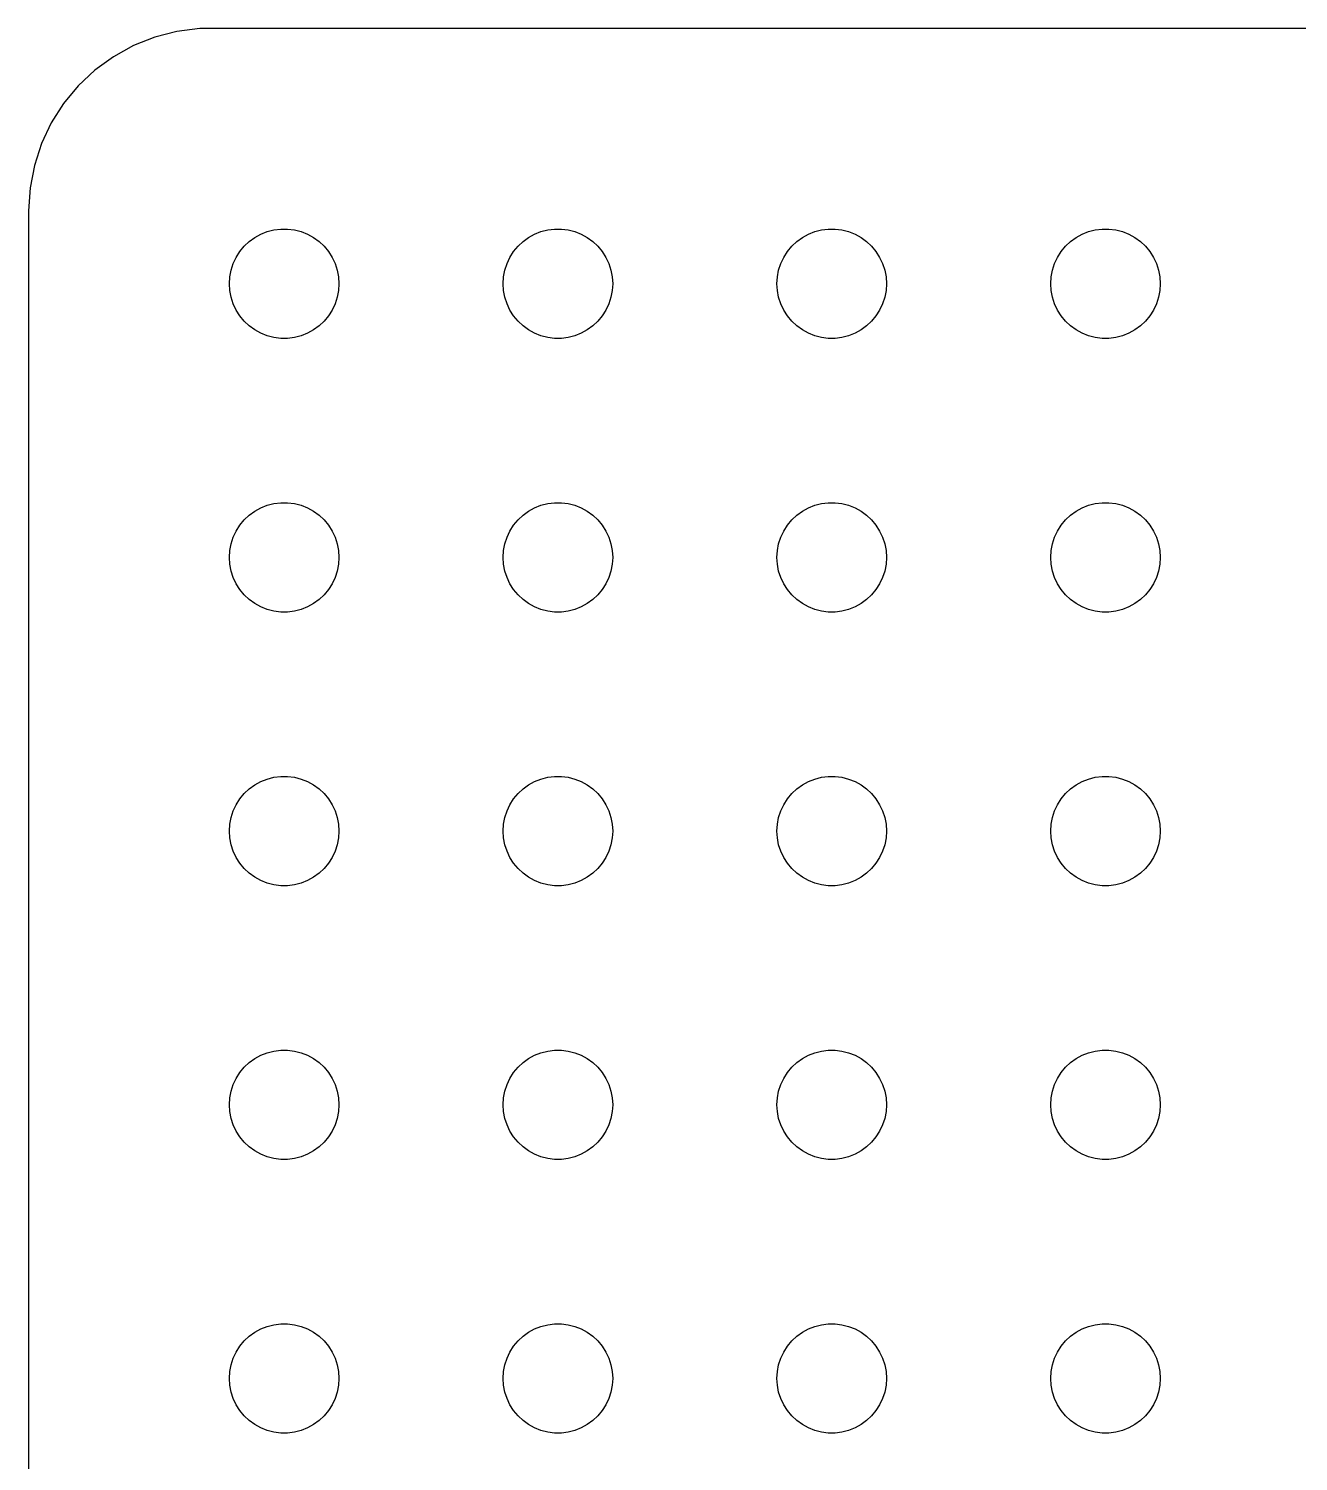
# Model space of a CAD drawing. Header units: metres. Extents: x -150 to 150, y -149 to 149.
# Drawn here: x -149.5 to -114.72, y 110.23 to 149.49 of the extents above; entities that cross this region are included whole.
import ezdxf

# ---------------------------------------------------------------- set-up
doc = ezdxf.new("R2010")
doc.units = ezdxf.units.M

msp = doc.modelspace()

# ---------------------------------------------------------------- linework, layer by layer
for p, q in [((-146.045, 149.255), (-146.629, 149.024)), ((-145.437, 149.411), (-146.045, 149.255)), ((-144.814, 149.49), (-145.437, 149.411)), ((144.814, 149.49), (-144.814, 149.49)), ((-146.629, 149.024), (-147.179, 148.722)), ((-147.179, 148.722), (-147.687, 148.353)), ((-147.687, 148.353), (-148.145, 147.923)), ((-148.145, 147.923), (-148.545, 147.439)), ((-148.545, 147.439), (-148.882, 146.909)), ((-148.882, 146.909), (-149.149, 146.341)), ((-149.149, 146.341), (-149.343, 145.743)), ((-149.343, 145.743), (-149.461, 145.127)), ((-149.461, 145.127), (-149.5, 144.5)), ((-149.5, 144.5), (-149.5, -144.5)), ((-143.456, 143.656), (-143.304, 143.766)), ((-143.304, 143.766), (-143.139, 143.857)), ((-143.139, 143.857), (-142.964, 143.927)), ((-142.964, 143.927), (-142.781, 143.973)), ((-142.781, 143.973), (-142.594, 143.997)), ((-142.594, 143.997), (-142.406, 143.997)), ((-142.406, 143.997), (-142.219, 143.973)), ((-142.219, 143.973), (-142.036, 143.927)), ((-142.036, 143.927), (-141.861, 143.857)), ((-141.861, 143.857), (-141.696, 143.766)), ((-141.696, 143.766), (-141.544, 143.656)), ((-135.956, 143.656), (-135.804, 143.766)), ((-135.804, 143.766), (-135.639, 143.857)), ((-135.639, 143.857), (-135.464, 143.927)), ((-135.464, 143.927), (-135.281, 143.973)), ((-135.281, 143.973), (-135.094, 143.997)), ((-135.094, 143.997), (-134.906, 143.997)), ((-134.906, 143.997), (-134.719, 143.973)), ((-134.719, 143.973), (-134.536, 143.927)), ((-134.536, 143.927), (-134.361, 143.857)), ((-134.361, 143.857), (-134.196, 143.766)), ((-134.196, 143.766), (-134.044, 143.656)), ((-128.456, 143.656), (-128.304, 143.766)), ((-128.304, 143.766), (-128.139, 143.857)), ((-128.139, 143.857), (-127.964, 143.927)), ((-127.964, 143.927), (-127.781, 143.973)), ((-127.781, 143.973), (-127.594, 143.997)), ((-127.594, 143.997), (-127.406, 143.997)), ((-127.406, 143.997), (-127.219, 143.973)), ((-127.219, 143.973), (-127.036, 143.927)), ((-127.036, 143.927), (-126.861, 143.857)), ((-126.861, 143.857), (-126.696, 143.766)), ((-126.696, 143.766), (-126.544, 143.656)), ((-120.956, 143.656), (-120.804, 143.766)), ((-120.804, 143.766), (-120.639, 143.857)), ((-120.639, 143.857), (-120.464, 143.927)), ((-120.464, 143.927), (-120.281, 143.973)), ((-120.281, 143.973), (-120.094, 143.997)), ((-120.094, 143.997), (-119.906, 143.997)), ((-119.906, 143.997), (-119.719, 143.973)), ((-119.719, 143.973), (-119.536, 143.927)), ((-119.536, 143.927), (-119.361, 143.857)), ((-119.361, 143.857), (-119.196, 143.766)), ((-119.196, 143.766), (-119.044, 143.656)), ((-143.814, 143.223), (-143.714, 143.382)), ((-143.714, 143.382), (-143.593, 143.527)), ((-143.593, 143.527), (-143.456, 143.656)), ((-141.544, 143.656), (-141.407, 143.527)), ((-141.407, 143.527), (-141.286, 143.382)), ((-141.286, 143.382), (-141.186, 143.223)), ((-136.314, 143.223), (-136.214, 143.382)), ((-136.214, 143.382), (-136.093, 143.527)), ((-136.093, 143.527), (-135.956, 143.656)), ((-134.044, 143.656), (-133.907, 143.527)), ((-133.907, 143.527), (-133.786, 143.382)), ((-133.786, 143.382), (-133.686, 143.223)), ((-128.814, 143.223), (-128.714, 143.382)), ((-128.714, 143.382), (-128.593, 143.527)), ((-128.593, 143.527), (-128.456, 143.656)), ((-126.544, 143.656), (-126.407, 143.527)), ((-126.407, 143.527), (-126.286, 143.382)), ((-126.286, 143.382), (-126.186, 143.223)), ((-121.314, 143.223), (-121.214, 143.382)), ((-121.214, 143.382), (-121.093, 143.527)), ((-121.093, 143.527), (-120.956, 143.656)), ((-119.044, 143.656), (-118.907, 143.527)), ((-118.907, 143.527), (-118.786, 143.382)), ((-118.786, 143.382), (-118.686, 143.223)), ((-143.953, 142.873), (-143.895, 143.052)), ((-143.895, 143.052), (-143.814, 143.223)), ((-141.186, 143.223), (-141.105, 143.052)), ((-141.105, 143.052), (-141.047, 142.873)), ((-136.453, 142.873), (-136.395, 143.052)), ((-136.395, 143.052), (-136.314, 143.223)), ((-133.686, 143.223), (-133.605, 143.052)), ((-133.605, 143.052), (-133.547, 142.873)), ((-128.953, 142.873), (-128.895, 143.052)), ((-128.895, 143.052), (-128.814, 143.223)), ((-126.186, 143.223), (-126.105, 143.052)), ((-126.105, 143.052), (-126.047, 142.873)), ((-121.453, 142.873), (-121.395, 143.052)), ((-121.395, 143.052), (-121.314, 143.223)), ((-118.686, 143.223), (-118.605, 143.052)), ((-118.605, 143.052), (-118.547, 142.873)), ((-144, 142.5), (-143.988, 142.688)), ((-143.988, 142.688), (-143.953, 142.873)), ((-141.047, 142.873), (-141.012, 142.688)), ((-141.012, 142.688), (-141, 142.5)), ((-136.5, 142.5), (-136.488, 142.688)), ((-136.488, 142.688), (-136.453, 142.873)), ((-133.547, 142.873), (-133.512, 142.688)), ((-133.512, 142.688), (-133.5, 142.5)), ((-129, 142.5), (-128.988, 142.688)), ((-128.988, 142.688), (-128.953, 142.873)), ((-126.047, 142.873), (-126.012, 142.688)), ((-126.012, 142.688), (-126, 142.5)), ((-121.5, 142.5), (-121.488, 142.688)), ((-121.488, 142.688), (-121.453, 142.873)), ((-118.547, 142.873), (-118.512, 142.688)), ((-118.512, 142.688), (-118.5, 142.5)), ((-143.988, 142.312), (-144, 142.5)), ((-143.953, 142.127), (-143.988, 142.312)), ((-141.012, 142.312), (-141.047, 142.127)), ((-141, 142.5), (-141.012, 142.312)), ((-136.488, 142.312), (-136.5, 142.5)), ((-136.453, 142.127), (-136.488, 142.312)), ((-133.512, 142.312), (-133.547, 142.127)), ((-133.5, 142.5), (-133.512, 142.312)), ((-128.988, 142.312), (-129, 142.5)), ((-128.953, 142.127), (-128.988, 142.312)), ((-126.012, 142.312), (-126.047, 142.127)), ((-126, 142.5), (-126.012, 142.312)), ((-121.488, 142.312), (-121.5, 142.5)), ((-121.453, 142.127), (-121.488, 142.312)), ((-118.512, 142.312), (-118.547, 142.127)), ((-118.5, 142.5), (-118.512, 142.312)), ((-143.895, 141.948), (-143.953, 142.127)), ((-143.814, 141.777), (-143.895, 141.948)), ((-143.714, 141.618), (-143.814, 141.777)), ((-141.186, 141.777), (-141.286, 141.618)), ((-141.105, 141.948), (-141.186, 141.777)), ((-141.047, 142.127), (-141.105, 141.948)), ((-136.395, 141.948), (-136.453, 142.127)), ((-136.314, 141.777), (-136.395, 141.948)), ((-136.214, 141.618), (-136.314, 141.777)), ((-133.686, 141.777), (-133.786, 141.618)), ((-133.605, 141.948), (-133.686, 141.777)), ((-133.547, 142.127), (-133.605, 141.948)), ((-128.895, 141.948), (-128.953, 142.127)), ((-128.814, 141.777), (-128.895, 141.948)), ((-128.714, 141.618), (-128.814, 141.777)), ((-126.186, 141.777), (-126.286, 141.618)), ((-126.105, 141.948), (-126.186, 141.777)), ((-126.047, 142.127), (-126.105, 141.948)), ((-121.395, 141.948), (-121.453, 142.127)), ((-121.314, 141.777), (-121.395, 141.948)), ((-121.214, 141.618), (-121.314, 141.777)), ((-118.686, 141.777), (-118.786, 141.618)), ((-118.605, 141.948), (-118.686, 141.777)), ((-118.547, 142.127), (-118.605, 141.948)), ((-143.593, 141.473), (-143.714, 141.618)), ((-143.456, 141.344), (-143.593, 141.473)), ((-143.304, 141.234), (-143.456, 141.344)), ((-141.544, 141.344), (-141.696, 141.234)), ((-141.407, 141.473), (-141.544, 141.344)), ((-141.286, 141.618), (-141.407, 141.473)), ((-136.093, 141.473), (-136.214, 141.618)), ((-135.956, 141.344), (-136.093, 141.473)), ((-135.804, 141.234), (-135.956, 141.344)), ((-134.044, 141.344), (-134.196, 141.234)), ((-133.907, 141.473), (-134.044, 141.344)), ((-133.786, 141.618), (-133.907, 141.473)), ((-128.593, 141.473), (-128.714, 141.618)), ((-128.456, 141.344), (-128.593, 141.473)), ((-128.304, 141.234), (-128.456, 141.344)), ((-126.544, 141.344), (-126.696, 141.234)), ((-126.407, 141.473), (-126.544, 141.344)), ((-126.286, 141.618), (-126.407, 141.473)), ((-121.093, 141.473), (-121.214, 141.618)), ((-120.956, 141.344), (-121.093, 141.473)), ((-120.804, 141.234), (-120.956, 141.344)), ((-119.044, 141.344), (-119.196, 141.234)), ((-118.907, 141.473), (-119.044, 141.344)), ((-118.786, 141.618), (-118.907, 141.473)), ((-143.139, 141.143), (-143.304, 141.234)), ((-142.964, 141.073), (-143.139, 141.143)), ((-142.781, 141.027), (-142.964, 141.073)), ((-142.594, 141.003), (-142.781, 141.027)), ((-142.406, 141.003), (-142.594, 141.003)), ((-142.219, 141.027), (-142.406, 141.003)), ((-142.036, 141.073), (-142.219, 141.027)), ((-141.861, 141.143), (-142.036, 141.073)), ((-141.696, 141.234), (-141.861, 141.143)), ((-135.639, 141.143), (-135.804, 141.234)), ((-135.464, 141.073), (-135.639, 141.143)), ((-135.281, 141.027), (-135.464, 141.073)), ((-135.094, 141.003), (-135.281, 141.027)), ((-134.906, 141.003), (-135.094, 141.003)), ((-134.719, 141.027), (-134.906, 141.003)), ((-134.536, 141.073), (-134.719, 141.027)), ((-134.361, 141.143), (-134.536, 141.073)), ((-134.196, 141.234), (-134.361, 141.143)), ((-128.139, 141.143), (-128.304, 141.234)), ((-127.964, 141.073), (-128.139, 141.143)), ((-127.781, 141.027), (-127.964, 141.073)), ((-127.594, 141.003), (-127.781, 141.027)), ((-127.406, 141.003), (-127.594, 141.003)), ((-127.219, 141.027), (-127.406, 141.003)), ((-127.036, 141.073), (-127.219, 141.027)), ((-126.861, 141.143), (-127.036, 141.073)), ((-126.696, 141.234), (-126.861, 141.143)), ((-120.639, 141.143), (-120.804, 141.234)), ((-120.464, 141.073), (-120.639, 141.143)), ((-120.281, 141.027), (-120.464, 141.073)), ((-120.094, 141.003), (-120.281, 141.027)), ((-119.906, 141.003), (-120.094, 141.003)), ((-119.719, 141.027), (-119.906, 141.003)), ((-119.536, 141.073), (-119.719, 141.027)), ((-119.361, 141.143), (-119.536, 141.073)), ((-119.196, 141.234), (-119.361, 141.143)), ((-143.456, 136.156), (-143.304, 136.266)), ((-143.304, 136.266), (-143.139, 136.357)), ((-143.139, 136.357), (-142.964, 136.427)), ((-142.964, 136.427), (-142.781, 136.473)), ((-142.781, 136.473), (-142.594, 136.497)), ((-142.594, 136.497), (-142.406, 136.497)), ((-142.406, 136.497), (-142.219, 136.473)), ((-142.219, 136.473), (-142.036, 136.427)), ((-142.036, 136.427), (-141.861, 136.357)), ((-141.861, 136.357), (-141.696, 136.266)), ((-141.696, 136.266), (-141.544, 136.156)), ((-135.956, 136.156), (-135.804, 136.266)), ((-135.804, 136.266), (-135.639, 136.357)), ((-135.639, 136.357), (-135.464, 136.427)), ((-135.464, 136.427), (-135.281, 136.473)), ((-135.281, 136.473), (-135.094, 136.497)), ((-135.094, 136.497), (-134.906, 136.497)), ((-134.906, 136.497), (-134.719, 136.473)), ((-134.719, 136.473), (-134.536, 136.427)), ((-134.536, 136.427), (-134.361, 136.357)), ((-134.361, 136.357), (-134.196, 136.266)), ((-134.196, 136.266), (-134.044, 136.156)), ((-128.456, 136.156), (-128.304, 136.266)), ((-128.304, 136.266), (-128.139, 136.357)), ((-128.139, 136.357), (-127.964, 136.427)), ((-127.964, 136.427), (-127.781, 136.473)), ((-127.781, 136.473), (-127.594, 136.497)), ((-127.594, 136.497), (-127.406, 136.497)), ((-127.406, 136.497), (-127.219, 136.473)), ((-127.219, 136.473), (-127.036, 136.427)), ((-127.036, 136.427), (-126.861, 136.357)), ((-126.861, 136.357), (-126.696, 136.266)), ((-126.696, 136.266), (-126.544, 136.156)), ((-120.956, 136.156), (-120.804, 136.266)), ((-120.804, 136.266), (-120.639, 136.357)), ((-120.639, 136.357), (-120.464, 136.427)), ((-120.464, 136.427), (-120.281, 136.473)), ((-120.281, 136.473), (-120.094, 136.497)), ((-120.094, 136.497), (-119.906, 136.497)), ((-119.906, 136.497), (-119.719, 136.473)), ((-119.719, 136.473), (-119.536, 136.427)), ((-119.536, 136.427), (-119.361, 136.357)), ((-119.361, 136.357), (-119.196, 136.266)), ((-119.196, 136.266), (-119.044, 136.156)), ((-143.814, 135.723), (-143.714, 135.882)), ((-143.714, 135.882), (-143.593, 136.027)), ((-143.593, 136.027), (-143.456, 136.156)), ((-141.544, 136.156), (-141.407, 136.027)), ((-141.407, 136.027), (-141.286, 135.882)), ((-141.286, 135.882), (-141.186, 135.723)), ((-136.314, 135.723), (-136.214, 135.882)), ((-136.214, 135.882), (-136.093, 136.027)), ((-136.093, 136.027), (-135.956, 136.156)), ((-134.044, 136.156), (-133.907, 136.027)), ((-133.907, 136.027), (-133.786, 135.882)), ((-133.786, 135.882), (-133.686, 135.723)), ((-128.814, 135.723), (-128.714, 135.882)), ((-128.714, 135.882), (-128.593, 136.027)), ((-128.593, 136.027), (-128.456, 136.156)), ((-126.544, 136.156), (-126.407, 136.027)), ((-126.407, 136.027), (-126.286, 135.882)), ((-126.286, 135.882), (-126.186, 135.723)), ((-121.314, 135.723), (-121.214, 135.882)), ((-121.214, 135.882), (-121.093, 136.027)), ((-121.093, 136.027), (-120.956, 136.156)), ((-119.044, 136.156), (-118.907, 136.027)), ((-118.907, 136.027), (-118.786, 135.882)), ((-118.786, 135.882), (-118.686, 135.723)), ((-143.953, 135.373), (-143.895, 135.552)), ((-143.895, 135.552), (-143.814, 135.723)), ((-141.186, 135.723), (-141.105, 135.552)), ((-141.105, 135.552), (-141.047, 135.373)), ((-136.453, 135.373), (-136.395, 135.552)), ((-136.395, 135.552), (-136.314, 135.723)), ((-133.686, 135.723), (-133.605, 135.552)), ((-133.605, 135.552), (-133.547, 135.373)), ((-128.953, 135.373), (-128.895, 135.552)), ((-128.895, 135.552), (-128.814, 135.723)), ((-126.186, 135.723), (-126.105, 135.552)), ((-126.105, 135.552), (-126.047, 135.373)), ((-121.453, 135.373), (-121.395, 135.552)), ((-121.395, 135.552), (-121.314, 135.723)), ((-118.686, 135.723), (-118.605, 135.552)), ((-118.605, 135.552), (-118.547, 135.373)), ((-144, 135), (-143.988, 135.188)), ((-143.988, 135.188), (-143.953, 135.373)), ((-141.047, 135.373), (-141.012, 135.188)), ((-141.012, 135.188), (-141, 135)), ((-136.5, 135), (-136.488, 135.188)), ((-136.488, 135.188), (-136.453, 135.373)), ((-133.547, 135.373), (-133.512, 135.188)), ((-133.512, 135.188), (-133.5, 135)), ((-129, 135), (-128.988, 135.188)), ((-128.988, 135.188), (-128.953, 135.373)), ((-126.047, 135.373), (-126.012, 135.188)), ((-126.012, 135.188), (-126, 135)), ((-121.5, 135), (-121.488, 135.188)), ((-121.488, 135.188), (-121.453, 135.373)), ((-118.547, 135.373), (-118.512, 135.188)), ((-118.512, 135.188), (-118.5, 135)), ((-143.988, 134.812), (-144, 135)), ((-143.953, 134.627), (-143.988, 134.812)), ((-141.012, 134.812), (-141.047, 134.627)), ((-141, 135), (-141.012, 134.812)), ((-136.488, 134.812), (-136.5, 135)), ((-136.453, 134.627), (-136.488, 134.812)), ((-133.512, 134.812), (-133.547, 134.627)), ((-133.5, 135), (-133.512, 134.812)), ((-128.988, 134.812), (-129, 135)), ((-128.953, 134.627), (-128.988, 134.812)), ((-126.012, 134.812), (-126.047, 134.627)), ((-126, 135), (-126.012, 134.812)), ((-121.488, 134.812), (-121.5, 135)), ((-121.453, 134.627), (-121.488, 134.812)), ((-118.512, 134.812), (-118.547, 134.627)), ((-118.5, 135), (-118.512, 134.812)), ((-143.895, 134.448), (-143.953, 134.627)), ((-143.814, 134.277), (-143.895, 134.448)), ((-143.714, 134.118), (-143.814, 134.277)), ((-141.186, 134.277), (-141.286, 134.118)), ((-141.105, 134.448), (-141.186, 134.277)), ((-141.047, 134.627), (-141.105, 134.448)), ((-136.395, 134.448), (-136.453, 134.627)), ((-136.314, 134.277), (-136.395, 134.448)), ((-136.214, 134.118), (-136.314, 134.277)), ((-133.686, 134.277), (-133.786, 134.118)), ((-133.605, 134.448), (-133.686, 134.277)), ((-133.547, 134.627), (-133.605, 134.448)), ((-128.895, 134.448), (-128.953, 134.627)), ((-128.814, 134.277), (-128.895, 134.448)), ((-128.714, 134.118), (-128.814, 134.277)), ((-126.186, 134.277), (-126.286, 134.118)), ((-126.105, 134.448), (-126.186, 134.277)), ((-126.047, 134.627), (-126.105, 134.448)), ((-121.395, 134.448), (-121.453, 134.627)), ((-121.314, 134.277), (-121.395, 134.448)), ((-121.214, 134.118), (-121.314, 134.277)), ((-118.686, 134.277), (-118.786, 134.118)), ((-118.605, 134.448), (-118.686, 134.277)), ((-118.547, 134.627), (-118.605, 134.448)), ((-143.593, 133.973), (-143.714, 134.118)), ((-143.456, 133.844), (-143.593, 133.973)), ((-141.407, 133.973), (-141.544, 133.844)), ((-141.286, 134.118), (-141.407, 133.973)), ((-136.093, 133.973), (-136.214, 134.118)), ((-135.956, 133.844), (-136.093, 133.973)), ((-133.907, 133.973), (-134.044, 133.844)), ((-133.786, 134.118), (-133.907, 133.973)), ((-128.593, 133.973), (-128.714, 134.118)), ((-128.456, 133.844), (-128.593, 133.973)), ((-126.407, 133.973), (-126.544, 133.844)), ((-126.286, 134.118), (-126.407, 133.973)), ((-121.093, 133.973), (-121.214, 134.118)), ((-120.956, 133.844), (-121.093, 133.973)), ((-118.907, 133.973), (-119.044, 133.844)), ((-118.786, 134.118), (-118.907, 133.973)), ((-143.304, 133.734), (-143.456, 133.844)), ((-143.139, 133.643), (-143.304, 133.734)), ((-142.964, 133.573), (-143.139, 133.643)), ((-142.781, 133.527), (-142.964, 133.573)), ((-142.594, 133.503), (-142.781, 133.527)), ((-142.406, 133.503), (-142.594, 133.503)), ((-142.219, 133.527), (-142.406, 133.503)), ((-142.036, 133.573), (-142.219, 133.527)), ((-141.861, 133.643), (-142.036, 133.573)), ((-141.696, 133.734), (-141.861, 133.643)), ((-141.544, 133.844), (-141.696, 133.734)), ((-135.804, 133.734), (-135.956, 133.844)), ((-135.639, 133.643), (-135.804, 133.734)), ((-135.464, 133.573), (-135.639, 133.643)), ((-135.281, 133.527), (-135.464, 133.573)), ((-135.094, 133.503), (-135.281, 133.527)), ((-134.906, 133.503), (-135.094, 133.503)), ((-134.719, 133.527), (-134.906, 133.503)), ((-134.536, 133.573), (-134.719, 133.527)), ((-134.361, 133.643), (-134.536, 133.573)), ((-134.196, 133.734), (-134.361, 133.643)), ((-134.044, 133.844), (-134.196, 133.734)), ((-128.304, 133.734), (-128.456, 133.844)), ((-128.139, 133.643), (-128.304, 133.734)), ((-127.964, 133.573), (-128.139, 133.643)), ((-127.781, 133.527), (-127.964, 133.573)), ((-127.594, 133.503), (-127.781, 133.527)), ((-127.406, 133.503), (-127.594, 133.503)), ((-127.219, 133.527), (-127.406, 133.503)), ((-127.036, 133.573), (-127.219, 133.527)), ((-126.861, 133.643), (-127.036, 133.573)), ((-126.696, 133.734), (-126.861, 133.643)), ((-126.544, 133.844), (-126.696, 133.734)), ((-120.804, 133.734), (-120.956, 133.844)), ((-120.639, 133.643), (-120.804, 133.734)), ((-120.464, 133.573), (-120.639, 133.643)), ((-120.281, 133.527), (-120.464, 133.573)), ((-120.094, 133.503), (-120.281, 133.527)), ((-119.906, 133.503), (-120.094, 133.503)), ((-119.719, 133.527), (-119.906, 133.503)), ((-119.536, 133.573), (-119.719, 133.527)), ((-119.361, 133.643), (-119.536, 133.573)), ((-119.196, 133.734), (-119.361, 133.643)), ((-119.044, 133.844), (-119.196, 133.734)), ((-143.304, 128.766), (-143.139, 128.857)), ((-143.139, 128.857), (-142.964, 128.927)), ((-142.964, 128.927), (-142.781, 128.973)), ((-142.781, 128.973), (-142.594, 128.997)), ((-142.594, 128.997), (-142.406, 128.997)), ((-142.406, 128.997), (-142.219, 128.973)), ((-142.219, 128.973), (-142.036, 128.927)), ((-142.036, 128.927), (-141.861, 128.857)), ((-141.861, 128.857), (-141.696, 128.766)), ((-135.804, 128.766), (-135.639, 128.857)), ((-135.639, 128.857), (-135.464, 128.927)), ((-135.464, 128.927), (-135.281, 128.973)), ((-135.281, 128.973), (-135.094, 128.997)), ((-135.094, 128.997), (-134.906, 128.997)), ((-134.906, 128.997), (-134.719, 128.973)), ((-134.719, 128.973), (-134.536, 128.927)), ((-134.536, 128.927), (-134.361, 128.857)), ((-134.361, 128.857), (-134.196, 128.766)), ((-128.304, 128.766), (-128.139, 128.857)), ((-128.139, 128.857), (-127.964, 128.927)), ((-127.964, 128.927), (-127.781, 128.973)), ((-127.781, 128.973), (-127.594, 128.997)), ((-127.594, 128.997), (-127.406, 128.997)), ((-127.406, 128.997), (-127.219, 128.973)), ((-127.219, 128.973), (-127.036, 128.927)), ((-127.036, 128.927), (-126.861, 128.857)), ((-126.861, 128.857), (-126.696, 128.766)), ((-120.804, 128.766), (-120.639, 128.857)), ((-120.639, 128.857), (-120.464, 128.927)), ((-120.464, 128.927), (-120.281, 128.973)), ((-120.281, 128.973), (-120.094, 128.997)), ((-120.094, 128.997), (-119.906, 128.997)), ((-119.906, 128.997), (-119.719, 128.973)), ((-119.719, 128.973), (-119.536, 128.927)), ((-119.536, 128.927), (-119.361, 128.857)), ((-119.361, 128.857), (-119.196, 128.766)), ((-143.714, 128.382), (-143.593, 128.527)), ((-143.593, 128.527), (-143.456, 128.656)), ((-143.456, 128.656), (-143.304, 128.766)), ((-141.696, 128.766), (-141.544, 128.656)), ((-141.544, 128.656), (-141.407, 128.527)), ((-141.407, 128.527), (-141.286, 128.382)), ((-136.214, 128.382), (-136.093, 128.527)), ((-136.093, 128.527), (-135.956, 128.656)), ((-135.956, 128.656), (-135.804, 128.766)), ((-134.196, 128.766), (-134.044, 128.656)), ((-134.044, 128.656), (-133.907, 128.527)), ((-133.907, 128.527), (-133.786, 128.382)), ((-128.714, 128.382), (-128.593, 128.527)), ((-128.593, 128.527), (-128.456, 128.656)), ((-128.456, 128.656), (-128.304, 128.766)), ((-126.696, 128.766), (-126.544, 128.656)), ((-126.544, 128.656), (-126.407, 128.527)), ((-126.407, 128.527), (-126.286, 128.382)), ((-121.214, 128.382), (-121.093, 128.527)), ((-121.093, 128.527), (-120.956, 128.656)), ((-120.956, 128.656), (-120.804, 128.766)), ((-119.196, 128.766), (-119.044, 128.656)), ((-119.044, 128.656), (-118.907, 128.527)), ((-118.907, 128.527), (-118.786, 128.382)), ((-143.953, 127.873), (-143.895, 128.052)), ((-143.895, 128.052), (-143.814, 128.223)), ((-143.814, 128.223), (-143.714, 128.382)), ((-141.286, 128.382), (-141.186, 128.223)), ((-141.186, 128.223), (-141.105, 128.052)), ((-141.105, 128.052), (-141.047, 127.873)), ((-136.453, 127.873), (-136.395, 128.052)), ((-136.395, 128.052), (-136.314, 128.223)), ((-136.314, 128.223), (-136.214, 128.382)), ((-133.786, 128.382), (-133.686, 128.223)), ((-133.686, 128.223), (-133.605, 128.052)), ((-133.605, 128.052), (-133.547, 127.873)), ((-128.953, 127.873), (-128.895, 128.052)), ((-128.895, 128.052), (-128.814, 128.223)), ((-128.814, 128.223), (-128.714, 128.382)), ((-126.286, 128.382), (-126.186, 128.223)), ((-126.186, 128.223), (-126.105, 128.052)), ((-126.105, 128.052), (-126.047, 127.873)), ((-121.453, 127.873), (-121.395, 128.052)), ((-121.395, 128.052), (-121.314, 128.223)), ((-121.314, 128.223), (-121.214, 128.382)), ((-118.786, 128.382), (-118.686, 128.223)), ((-118.686, 128.223), (-118.605, 128.052)), ((-118.605, 128.052), (-118.547, 127.873)), ((-144, 127.5), (-143.988, 127.688)), ((-143.988, 127.688), (-143.953, 127.873)), ((-141.047, 127.873), (-141.012, 127.688)), ((-141.012, 127.688), (-141, 127.5)), ((-136.5, 127.5), (-136.488, 127.688)), ((-136.488, 127.688), (-136.453, 127.873)), ((-133.547, 127.873), (-133.512, 127.688)), ((-133.512, 127.688), (-133.5, 127.5)), ((-129, 127.5), (-128.988, 127.688)), ((-128.988, 127.688), (-128.953, 127.873)), ((-126.047, 127.873), (-126.012, 127.688)), ((-126.012, 127.688), (-126, 127.5)), ((-121.5, 127.5), (-121.488, 127.688)), ((-121.488, 127.688), (-121.453, 127.873)), ((-118.547, 127.873), (-118.512, 127.688)), ((-118.512, 127.688), (-118.5, 127.5)), ((-143.988, 127.312), (-144, 127.5)), ((-143.953, 127.127), (-143.988, 127.312)), ((-141.012, 127.312), (-141.047, 127.127)), ((-141, 127.5), (-141.012, 127.312)), ((-136.488, 127.312), (-136.5, 127.5)), ((-136.453, 127.127), (-136.488, 127.312)), ((-133.512, 127.312), (-133.547, 127.127)), ((-133.5, 127.5), (-133.512, 127.312)), ((-128.988, 127.312), (-129, 127.5)), ((-128.953, 127.127), (-128.988, 127.312)), ((-126.012, 127.312), (-126.047, 127.127)), ((-126, 127.5), (-126.012, 127.312)), ((-121.488, 127.312), (-121.5, 127.5)), ((-121.453, 127.127), (-121.488, 127.312)), ((-118.512, 127.312), (-118.547, 127.127)), ((-118.5, 127.5), (-118.512, 127.312)), ((-143.895, 126.948), (-143.953, 127.127)), ((-143.814, 126.777), (-143.895, 126.948)), ((-141.105, 126.948), (-141.186, 126.777)), ((-141.047, 127.127), (-141.105, 126.948)), ((-136.395, 126.948), (-136.453, 127.127)), ((-136.314, 126.777), (-136.395, 126.948)), ((-133.605, 126.948), (-133.686, 126.777)), ((-133.547, 127.127), (-133.605, 126.948)), ((-128.895, 126.948), (-128.953, 127.127)), ((-128.814, 126.777), (-128.895, 126.948)), ((-126.105, 126.948), (-126.186, 126.777)), ((-126.047, 127.127), (-126.105, 126.948)), ((-121.395, 126.948), (-121.453, 127.127)), ((-121.314, 126.777), (-121.395, 126.948)), ((-118.605, 126.948), (-118.686, 126.777)), ((-118.547, 127.127), (-118.605, 126.948)), ((-143.714, 126.618), (-143.814, 126.777)), ((-143.593, 126.473), (-143.714, 126.618)), ((-143.456, 126.344), (-143.593, 126.473)), ((-141.407, 126.473), (-141.544, 126.344)), ((-141.286, 126.618), (-141.407, 126.473)), ((-141.186, 126.777), (-141.286, 126.618)), ((-136.214, 126.618), (-136.314, 126.777)), ((-136.093, 126.473), (-136.214, 126.618)), ((-135.956, 126.344), (-136.093, 126.473)), ((-133.907, 126.473), (-134.044, 126.344)), ((-133.786, 126.618), (-133.907, 126.473)), ((-133.686, 126.777), (-133.786, 126.618)), ((-128.714, 126.618), (-128.814, 126.777)), ((-128.593, 126.473), (-128.714, 126.618)), ((-128.456, 126.344), (-128.593, 126.473)), ((-126.407, 126.473), (-126.544, 126.344)), ((-126.286, 126.618), (-126.407, 126.473)), ((-126.186, 126.777), (-126.286, 126.618)), ((-121.214, 126.618), (-121.314, 126.777)), ((-121.093, 126.473), (-121.214, 126.618)), ((-120.956, 126.344), (-121.093, 126.473)), ((-118.907, 126.473), (-119.044, 126.344)), ((-118.786, 126.618), (-118.907, 126.473)), ((-118.686, 126.777), (-118.786, 126.618)), ((-143.304, 126.234), (-143.456, 126.344)), ((-143.139, 126.143), (-143.304, 126.234)), ((-142.964, 126.073), (-143.139, 126.143)), ((-142.781, 126.027), (-142.964, 126.073)), ((-142.036, 126.073), (-142.219, 126.027)), ((-141.861, 126.143), (-142.036, 126.073)), ((-141.696, 126.234), (-141.861, 126.143)), ((-141.544, 126.344), (-141.696, 126.234)), ((-135.804, 126.234), (-135.956, 126.344)), ((-135.639, 126.143), (-135.804, 126.234)), ((-135.464, 126.073), (-135.639, 126.143)), ((-135.281, 126.027), (-135.464, 126.073)), ((-134.536, 126.073), (-134.719, 126.027)), ((-134.361, 126.143), (-134.536, 126.073)), ((-134.196, 126.234), (-134.361, 126.143)), ((-134.044, 126.344), (-134.196, 126.234)), ((-128.304, 126.234), (-128.456, 126.344)), ((-128.139, 126.143), (-128.304, 126.234)), ((-127.964, 126.073), (-128.139, 126.143)), ((-127.781, 126.027), (-127.964, 126.073)), ((-127.036, 126.073), (-127.219, 126.027)), ((-126.861, 126.143), (-127.036, 126.073)), ((-126.696, 126.234), (-126.861, 126.143)), ((-126.544, 126.344), (-126.696, 126.234)), ((-120.804, 126.234), (-120.956, 126.344)), ((-120.639, 126.143), (-120.804, 126.234)), ((-120.464, 126.073), (-120.639, 126.143)), ((-120.281, 126.027), (-120.464, 126.073)), ((-119.536, 126.073), (-119.719, 126.027)), ((-119.361, 126.143), (-119.536, 126.073)), ((-119.196, 126.234), (-119.361, 126.143)), ((-119.044, 126.344), (-119.196, 126.234)), ((-142.594, 126.003), (-142.781, 126.027)), ((-142.406, 126.003), (-142.594, 126.003)), ((-142.219, 126.027), (-142.406, 126.003)), ((-135.094, 126.003), (-135.281, 126.027)), ((-134.906, 126.003), (-135.094, 126.003)), ((-134.719, 126.027), (-134.906, 126.003)), ((-127.594, 126.003), (-127.781, 126.027)), ((-127.406, 126.003), (-127.594, 126.003)), ((-127.219, 126.027), (-127.406, 126.003)), ((-120.094, 126.003), (-120.281, 126.027)), ((-119.906, 126.003), (-120.094, 126.003)), ((-119.719, 126.027), (-119.906, 126.003)), ((-143.304, 121.266), (-143.139, 121.357)), ((-143.139, 121.357), (-142.964, 121.427)), ((-142.964, 121.427), (-142.781, 121.473)), ((-142.781, 121.473), (-142.594, 121.497)), ((-142.594, 121.497), (-142.406, 121.497)), ((-142.406, 121.497), (-142.219, 121.473)), ((-142.219, 121.473), (-142.036, 121.427)), ((-142.036, 121.427), (-141.861, 121.357)), ((-141.861, 121.357), (-141.696, 121.266)), ((-135.804, 121.266), (-135.639, 121.357)), ((-135.639, 121.357), (-135.464, 121.427)), ((-135.464, 121.427), (-135.281, 121.473)), ((-135.281, 121.473), (-135.094, 121.497)), ((-135.094, 121.497), (-134.906, 121.497)), ((-134.906, 121.497), (-134.719, 121.473)), ((-134.719, 121.473), (-134.536, 121.427)), ((-134.536, 121.427), (-134.361, 121.357)), ((-134.361, 121.357), (-134.196, 121.266)), ((-128.304, 121.266), (-128.139, 121.357)), ((-128.139, 121.357), (-127.964, 121.427)), ((-127.964, 121.427), (-127.781, 121.473)), ((-127.781, 121.473), (-127.594, 121.497)), ((-127.594, 121.497), (-127.406, 121.497)), ((-127.406, 121.497), (-127.219, 121.473)), ((-127.219, 121.473), (-127.036, 121.427)), ((-127.036, 121.427), (-126.861, 121.357)), ((-126.861, 121.357), (-126.696, 121.266)), ((-120.804, 121.266), (-120.639, 121.357)), ((-120.639, 121.357), (-120.464, 121.427)), ((-120.464, 121.427), (-120.281, 121.473)), ((-120.281, 121.473), (-120.094, 121.497)), ((-120.094, 121.497), (-119.906, 121.497)), ((-119.906, 121.497), (-119.719, 121.473)), ((-119.719, 121.473), (-119.536, 121.427)), ((-119.536, 121.427), (-119.361, 121.357)), ((-119.361, 121.357), (-119.196, 121.266)), ((-143.714, 120.882), (-143.593, 121.027)), ((-143.593, 121.027), (-143.456, 121.156)), ((-143.456, 121.156), (-143.304, 121.266)), ((-141.696, 121.266), (-141.544, 121.156)), ((-141.544, 121.156), (-141.407, 121.027)), ((-141.407, 121.027), (-141.286, 120.882)), ((-136.214, 120.882), (-136.093, 121.027)), ((-136.093, 121.027), (-135.956, 121.156)), ((-135.956, 121.156), (-135.804, 121.266)), ((-134.196, 121.266), (-134.044, 121.156)), ((-134.044, 121.156), (-133.907, 121.027)), ((-133.907, 121.027), (-133.786, 120.882)), ((-128.714, 120.882), (-128.593, 121.027)), ((-128.593, 121.027), (-128.456, 121.156)), ((-128.456, 121.156), (-128.304, 121.266)), ((-126.696, 121.266), (-126.544, 121.156)), ((-126.544, 121.156), (-126.407, 121.027)), ((-126.407, 121.027), (-126.286, 120.882)), ((-121.214, 120.882), (-121.093, 121.027)), ((-121.093, 121.027), (-120.956, 121.156)), ((-120.956, 121.156), (-120.804, 121.266)), ((-119.196, 121.266), (-119.044, 121.156)), ((-119.044, 121.156), (-118.907, 121.027)), ((-118.907, 121.027), (-118.786, 120.882)), ((-143.953, 120.373), (-143.895, 120.552)), ((-143.895, 120.552), (-143.814, 120.723)), ((-143.814, 120.723), (-143.714, 120.882)), ((-141.286, 120.882), (-141.186, 120.723)), ((-141.186, 120.723), (-141.105, 120.552)), ((-141.105, 120.552), (-141.047, 120.373)), ((-136.453, 120.373), (-136.395, 120.552)), ((-136.395, 120.552), (-136.314, 120.723)), ((-136.314, 120.723), (-136.214, 120.882)), ((-133.786, 120.882), (-133.686, 120.723)), ((-133.686, 120.723), (-133.605, 120.552)), ((-133.605, 120.552), (-133.547, 120.373)), ((-128.953, 120.373), (-128.895, 120.552)), ((-128.895, 120.552), (-128.814, 120.723)), ((-128.814, 120.723), (-128.714, 120.882)), ((-126.286, 120.882), (-126.186, 120.723)), ((-126.186, 120.723), (-126.105, 120.552)), ((-126.105, 120.552), (-126.047, 120.373)), ((-121.453, 120.373), (-121.395, 120.552)), ((-121.395, 120.552), (-121.314, 120.723)), ((-121.314, 120.723), (-121.214, 120.882)), ((-118.786, 120.882), (-118.686, 120.723)), ((-118.686, 120.723), (-118.605, 120.552)), ((-118.605, 120.552), (-118.547, 120.373)), ((-144, 120), (-143.988, 120.188)), ((-143.988, 120.188), (-143.953, 120.373)), ((-141.047, 120.373), (-141.012, 120.188)), ((-141.012, 120.188), (-141, 120)), ((-136.5, 120), (-136.488, 120.188)), ((-136.488, 120.188), (-136.453, 120.373)), ((-133.547, 120.373), (-133.512, 120.188)), ((-133.512, 120.188), (-133.5, 120)), ((-129, 120), (-128.988, 120.188)), ((-128.988, 120.188), (-128.953, 120.373)), ((-126.047, 120.373), (-126.012, 120.188)), ((-126.012, 120.188), (-126, 120)), ((-121.5, 120), (-121.488, 120.188)), ((-121.488, 120.188), (-121.453, 120.373)), ((-118.547, 120.373), (-118.512, 120.188)), ((-118.512, 120.188), (-118.5, 120)), ((-143.988, 119.812), (-144, 120)), ((-143.953, 119.627), (-143.988, 119.812)), ((-141.012, 119.812), (-141.047, 119.627)), ((-141, 120), (-141.012, 119.812)), ((-136.488, 119.812), (-136.5, 120)), ((-136.453, 119.627), (-136.488, 119.812)), ((-133.512, 119.812), (-133.547, 119.627)), ((-133.5, 120), (-133.512, 119.812)), ((-128.988, 119.812), (-129, 120)), ((-128.953, 119.627), (-128.988, 119.812)), ((-126.012, 119.812), (-126.047, 119.627)), ((-126, 120), (-126.012, 119.812)), ((-121.488, 119.812), (-121.5, 120)), ((-121.453, 119.627), (-121.488, 119.812)), ((-118.512, 119.812), (-118.547, 119.627)), ((-118.5, 120), (-118.512, 119.812)), ((-143.895, 119.448), (-143.953, 119.627)), ((-143.814, 119.277), (-143.895, 119.448)), ((-141.105, 119.448), (-141.186, 119.277)), ((-141.047, 119.627), (-141.105, 119.448)), ((-136.395, 119.448), (-136.453, 119.627)), ((-136.314, 119.277), (-136.395, 119.448)), ((-133.605, 119.448), (-133.686, 119.277)), ((-133.547, 119.627), (-133.605, 119.448)), ((-128.895, 119.448), (-128.953, 119.627)), ((-128.814, 119.277), (-128.895, 119.448)), ((-126.105, 119.448), (-126.186, 119.277)), ((-126.047, 119.627), (-126.105, 119.448)), ((-121.395, 119.448), (-121.453, 119.627)), ((-121.314, 119.277), (-121.395, 119.448)), ((-118.605, 119.448), (-118.686, 119.277)), ((-118.547, 119.627), (-118.605, 119.448)), ((-143.714, 119.118), (-143.814, 119.277)), ((-143.593, 118.973), (-143.714, 119.118)), ((-143.456, 118.844), (-143.593, 118.973)), ((-141.407, 118.973), (-141.544, 118.844)), ((-141.286, 119.118), (-141.407, 118.973)), ((-141.186, 119.277), (-141.286, 119.118)), ((-136.214, 119.118), (-136.314, 119.277)), ((-136.093, 118.973), (-136.214, 119.118)), ((-135.956, 118.844), (-136.093, 118.973)), ((-133.907, 118.973), (-134.044, 118.844)), ((-133.786, 119.118), (-133.907, 118.973)), ((-133.686, 119.277), (-133.786, 119.118)), ((-128.714, 119.118), (-128.814, 119.277)), ((-128.593, 118.973), (-128.714, 119.118)), ((-128.456, 118.844), (-128.593, 118.973)), ((-126.407, 118.973), (-126.544, 118.844)), ((-126.286, 119.118), (-126.407, 118.973)), ((-126.186, 119.277), (-126.286, 119.118)), ((-121.214, 119.118), (-121.314, 119.277)), ((-121.093, 118.973), (-121.214, 119.118)), ((-120.956, 118.844), (-121.093, 118.973)), ((-118.907, 118.973), (-119.044, 118.844)), ((-118.786, 119.118), (-118.907, 118.973)), ((-118.686, 119.277), (-118.786, 119.118)), ((-143.304, 118.734), (-143.456, 118.844)), ((-143.139, 118.643), (-143.304, 118.734)), ((-142.964, 118.573), (-143.139, 118.643)), ((-142.781, 118.527), (-142.964, 118.573)), ((-142.036, 118.573), (-142.219, 118.527)), ((-141.861, 118.643), (-142.036, 118.573)), ((-141.696, 118.734), (-141.861, 118.643)), ((-141.544, 118.844), (-141.696, 118.734)), ((-135.804, 118.734), (-135.956, 118.844)), ((-135.639, 118.643), (-135.804, 118.734)), ((-135.464, 118.573), (-135.639, 118.643)), ((-135.281, 118.527), (-135.464, 118.573)), ((-134.536, 118.573), (-134.719, 118.527)), ((-134.361, 118.643), (-134.536, 118.573)), ((-134.196, 118.734), (-134.361, 118.643)), ((-134.044, 118.844), (-134.196, 118.734)), ((-128.304, 118.734), (-128.456, 118.844)), ((-128.139, 118.643), (-128.304, 118.734)), ((-127.964, 118.573), (-128.139, 118.643)), ((-127.781, 118.527), (-127.964, 118.573)), ((-127.036, 118.573), (-127.219, 118.527)), ((-126.861, 118.643), (-127.036, 118.573)), ((-126.696, 118.734), (-126.861, 118.643)), ((-126.544, 118.844), (-126.696, 118.734)), ((-120.804, 118.734), (-120.956, 118.844)), ((-120.639, 118.643), (-120.804, 118.734)), ((-120.464, 118.573), (-120.639, 118.643)), ((-120.281, 118.527), (-120.464, 118.573)), ((-119.536, 118.573), (-119.719, 118.527)), ((-119.361, 118.643), (-119.536, 118.573)), ((-119.196, 118.734), (-119.361, 118.643)), ((-119.044, 118.844), (-119.196, 118.734)), ((-142.594, 118.503), (-142.781, 118.527)), ((-142.406, 118.503), (-142.594, 118.503)), ((-142.219, 118.527), (-142.406, 118.503)), ((-135.094, 118.503), (-135.281, 118.527)), ((-134.906, 118.503), (-135.094, 118.503)), ((-134.719, 118.527), (-134.906, 118.503)), ((-127.594, 118.503), (-127.781, 118.527)), ((-127.406, 118.503), (-127.594, 118.503)), ((-127.219, 118.527), (-127.406, 118.503)), ((-120.094, 118.503), (-120.281, 118.527)), ((-119.906, 118.503), (-120.094, 118.503)), ((-119.719, 118.527), (-119.906, 118.503)), ((-143.139, 113.857), (-142.964, 113.927)), ((-142.964, 113.927), (-142.781, 113.973)), ((-142.781, 113.973), (-142.594, 113.997)), ((-142.594, 113.997), (-142.406, 113.997)), ((-142.406, 113.997), (-142.219, 113.973)), ((-142.219, 113.973), (-142.036, 113.927)), ((-142.036, 113.927), (-141.861, 113.857)), ((-135.639, 113.857), (-135.464, 113.927)), ((-135.464, 113.927), (-135.281, 113.973)), ((-135.281, 113.973), (-135.094, 113.997)), ((-135.094, 113.997), (-134.906, 113.997)), ((-134.906, 113.997), (-134.719, 113.973)), ((-134.719, 113.973), (-134.536, 113.927)), ((-134.536, 113.927), (-134.361, 113.857)), ((-128.139, 113.857), (-127.964, 113.927)), ((-127.964, 113.927), (-127.781, 113.973)), ((-127.781, 113.973), (-127.594, 113.997)), ((-127.594, 113.997), (-127.406, 113.997)), ((-127.406, 113.997), (-127.219, 113.973)), ((-127.219, 113.973), (-127.036, 113.927)), ((-127.036, 113.927), (-126.861, 113.857)), ((-120.639, 113.857), (-120.464, 113.927)), ((-120.464, 113.927), (-120.281, 113.973)), ((-120.281, 113.973), (-120.094, 113.997)), ((-120.094, 113.997), (-119.906, 113.997)), ((-119.906, 113.997), (-119.719, 113.973)), ((-119.719, 113.973), (-119.536, 113.927)), ((-119.536, 113.927), (-119.361, 113.857)), ((-143.714, 113.382), (-143.593, 113.527)), ((-143.593, 113.527), (-143.456, 113.656)), ((-143.456, 113.656), (-143.304, 113.766)), ((-143.304, 113.766), (-143.139, 113.857)), ((-141.861, 113.857), (-141.696, 113.766)), ((-141.696, 113.766), (-141.544, 113.656)), ((-141.544, 113.656), (-141.407, 113.527)), ((-141.407, 113.527), (-141.286, 113.382)), ((-136.214, 113.382), (-136.093, 113.527)), ((-136.093, 113.527), (-135.956, 113.656)), ((-135.956, 113.656), (-135.804, 113.766)), ((-135.804, 113.766), (-135.639, 113.857)), ((-134.361, 113.857), (-134.196, 113.766)), ((-134.196, 113.766), (-134.044, 113.656)), ((-134.044, 113.656), (-133.907, 113.527)), ((-133.907, 113.527), (-133.786, 113.382)), ((-128.714, 113.382), (-128.593, 113.527)), ((-128.593, 113.527), (-128.456, 113.656)), ((-128.456, 113.656), (-128.304, 113.766)), ((-128.304, 113.766), (-128.139, 113.857)), ((-126.861, 113.857), (-126.696, 113.766)), ((-126.696, 113.766), (-126.544, 113.656)), ((-126.544, 113.656), (-126.407, 113.527)), ((-126.407, 113.527), (-126.286, 113.382)), ((-121.214, 113.382), (-121.093, 113.527)), ((-121.093, 113.527), (-120.956, 113.656)), ((-120.956, 113.656), (-120.804, 113.766)), ((-120.804, 113.766), (-120.639, 113.857)), ((-119.361, 113.857), (-119.196, 113.766)), ((-119.196, 113.766), (-119.044, 113.656)), ((-119.044, 113.656), (-118.907, 113.527)), ((-118.907, 113.527), (-118.786, 113.382)), ((-143.895, 113.052), (-143.814, 113.223)), ((-143.814, 113.223), (-143.714, 113.382)), ((-141.286, 113.382), (-141.186, 113.223)), ((-141.186, 113.223), (-141.105, 113.052)), ((-136.395, 113.052), (-136.314, 113.223)), ((-136.314, 113.223), (-136.214, 113.382)), ((-133.786, 113.382), (-133.686, 113.223)), ((-133.686, 113.223), (-133.605, 113.052)), ((-128.895, 113.052), (-128.814, 113.223)), ((-128.814, 113.223), (-128.714, 113.382)), ((-126.286, 113.382), (-126.186, 113.223)), ((-126.186, 113.223), (-126.105, 113.052)), ((-121.395, 113.052), (-121.314, 113.223)), ((-121.314, 113.223), (-121.214, 113.382)), ((-118.786, 113.382), (-118.686, 113.223)), ((-118.686, 113.223), (-118.605, 113.052)), ((-144, 112.5), (-143.988, 112.688)), ((-143.988, 112.688), (-143.953, 112.873)), ((-143.953, 112.873), (-143.895, 113.052)), ((-141.105, 113.052), (-141.047, 112.873)), ((-141.047, 112.873), (-141.012, 112.688)), ((-141.012, 112.688), (-141, 112.5)), ((-136.5, 112.5), (-136.488, 112.688)), ((-136.488, 112.688), (-136.453, 112.873)), ((-136.453, 112.873), (-136.395, 113.052)), ((-133.605, 113.052), (-133.547, 112.873)), ((-133.547, 112.873), (-133.512, 112.688)), ((-133.512, 112.688), (-133.5, 112.5)), ((-129, 112.5), (-128.988, 112.688)), ((-128.988, 112.688), (-128.953, 112.873)), ((-128.953, 112.873), (-128.895, 113.052)), ((-126.105, 113.052), (-126.047, 112.873)), ((-126.047, 112.873), (-126.012, 112.688)), ((-126.012, 112.688), (-126, 112.5)), ((-121.5, 112.5), (-121.488, 112.688)), ((-121.488, 112.688), (-121.453, 112.873)), ((-121.453, 112.873), (-121.395, 113.052)), ((-118.605, 113.052), (-118.547, 112.873)), ((-118.547, 112.873), (-118.512, 112.688)), ((-118.512, 112.688), (-118.5, 112.5)), ((-143.988, 112.312), (-144, 112.5)), ((-143.953, 112.127), (-143.988, 112.312)), ((-141.012, 112.312), (-141.047, 112.127)), ((-141, 112.5), (-141.012, 112.312)), ((-136.488, 112.312), (-136.5, 112.5)), ((-136.453, 112.127), (-136.488, 112.312)), ((-133.512, 112.312), (-133.547, 112.127)), ((-133.5, 112.5), (-133.512, 112.312)), ((-128.988, 112.312), (-129, 112.5)), ((-128.953, 112.127), (-128.988, 112.312)), ((-126.012, 112.312), (-126.047, 112.127)), ((-126, 112.5), (-126.012, 112.312)), ((-121.488, 112.312), (-121.5, 112.5)), ((-121.453, 112.127), (-121.488, 112.312)), ((-118.512, 112.312), (-118.547, 112.127)), ((-118.5, 112.5), (-118.512, 112.312)), ((-143.895, 111.948), (-143.953, 112.127)), ((-143.814, 111.777), (-143.895, 111.948)), ((-141.105, 111.948), (-141.186, 111.777)), ((-141.047, 112.127), (-141.105, 111.948)), ((-136.395, 111.948), (-136.453, 112.127)), ((-136.314, 111.777), (-136.395, 111.948)), ((-133.605, 111.948), (-133.686, 111.777)), ((-133.547, 112.127), (-133.605, 111.948)), ((-128.895, 111.948), (-128.953, 112.127)), ((-128.814, 111.777), (-128.895, 111.948)), ((-126.105, 111.948), (-126.186, 111.777)), ((-126.047, 112.127), (-126.105, 111.948)), ((-121.395, 111.948), (-121.453, 112.127)), ((-121.314, 111.777), (-121.395, 111.948)), ((-118.605, 111.948), (-118.686, 111.777)), ((-118.547, 112.127), (-118.605, 111.948)), ((-143.714, 111.618), (-143.814, 111.777)), ((-143.593, 111.473), (-143.714, 111.618)), ((-141.286, 111.618), (-141.407, 111.473)), ((-141.186, 111.777), (-141.286, 111.618)), ((-136.214, 111.618), (-136.314, 111.777)), ((-136.093, 111.473), (-136.214, 111.618)), ((-133.786, 111.618), (-133.907, 111.473)), ((-133.686, 111.777), (-133.786, 111.618)), ((-128.714, 111.618), (-128.814, 111.777)), ((-128.593, 111.473), (-128.714, 111.618)), ((-126.286, 111.618), (-126.407, 111.473)), ((-126.186, 111.777), (-126.286, 111.618)), ((-121.214, 111.618), (-121.314, 111.777)), ((-121.093, 111.473), (-121.214, 111.618)), ((-118.786, 111.618), (-118.907, 111.473)), ((-118.686, 111.777), (-118.786, 111.618)), ((-143.456, 111.344), (-143.593, 111.473)), ((-143.304, 111.234), (-143.456, 111.344)), ((-143.139, 111.143), (-143.304, 111.234)), ((-142.964, 111.073), (-143.139, 111.143)), ((-141.861, 111.143), (-142.036, 111.073)), ((-141.696, 111.234), (-141.861, 111.143)), ((-141.544, 111.344), (-141.696, 111.234)), ((-141.407, 111.473), (-141.544, 111.344)), ((-135.956, 111.344), (-136.093, 111.473)), ((-135.804, 111.234), (-135.956, 111.344)), ((-135.639, 111.143), (-135.804, 111.234)), ((-135.464, 111.073), (-135.639, 111.143)), ((-134.361, 111.143), (-134.536, 111.073)), ((-134.196, 111.234), (-134.361, 111.143)), ((-134.044, 111.344), (-134.196, 111.234)), ((-133.907, 111.473), (-134.044, 111.344)), ((-128.456, 111.344), (-128.593, 111.473)), ((-128.304, 111.234), (-128.456, 111.344)), ((-128.139, 111.143), (-128.304, 111.234)), ((-127.964, 111.073), (-128.139, 111.143)), ((-126.861, 111.143), (-127.036, 111.073)), ((-126.696, 111.234), (-126.861, 111.143)), ((-126.544, 111.344), (-126.696, 111.234)), ((-126.407, 111.473), (-126.544, 111.344)), ((-120.956, 111.344), (-121.093, 111.473)), ((-120.804, 111.234), (-120.956, 111.344)), ((-120.639, 111.143), (-120.804, 111.234)), ((-120.464, 111.073), (-120.639, 111.143)), ((-119.361, 111.143), (-119.536, 111.073)), ((-119.196, 111.234), (-119.361, 111.143)), ((-119.044, 111.344), (-119.196, 111.234)), ((-118.907, 111.473), (-119.044, 111.344)), ((-142.781, 111.027), (-142.964, 111.073)), ((-142.594, 111.003), (-142.781, 111.027)), ((-142.406, 111.003), (-142.594, 111.003)), ((-142.219, 111.027), (-142.406, 111.003)), ((-142.036, 111.073), (-142.219, 111.027)), ((-135.281, 111.027), (-135.464, 111.073)), ((-135.094, 111.003), (-135.281, 111.027)), ((-134.906, 111.003), (-135.094, 111.003)), ((-134.719, 111.027), (-134.906, 111.003)), ((-134.536, 111.073), (-134.719, 111.027)), ((-127.781, 111.027), (-127.964, 111.073)), ((-127.594, 111.003), (-127.781, 111.027)), ((-127.406, 111.003), (-127.594, 111.003)), ((-127.219, 111.027), (-127.406, 111.003)), ((-127.036, 111.073), (-127.219, 111.027)), ((-120.281, 111.027), (-120.464, 111.073)), ((-120.094, 111.003), (-120.281, 111.027)), ((-119.906, 111.003), (-120.094, 111.003)), ((-119.719, 111.027), (-119.906, 111.003)), ((-119.536, 111.073), (-119.719, 111.027))]:
    msp.add_line(p, q)

doc.saveas('drawing.dxf')
